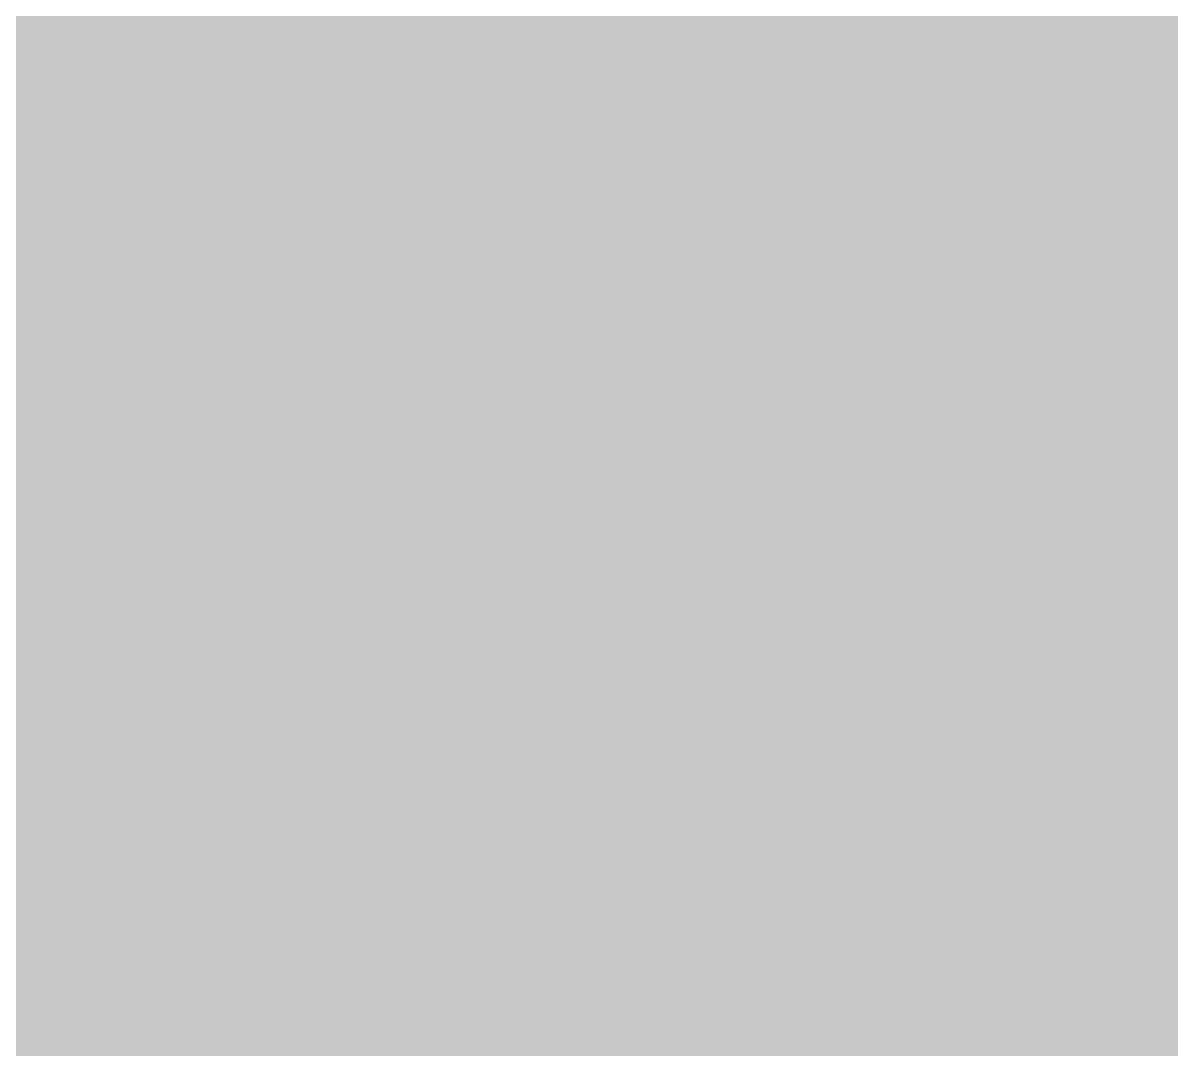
# Model space of a CAD drawing. Header units: inches. Extents: x 267136 to 306747, y 5028981 to 5062930.
# Drawn here: x 300818 to 303540, y 5054196 to 5056629 of the extents above; entities that cross this region are included whole.
import ezdxf

# ---------------------------------------------------------------- set-up
doc = ezdxf.new("R2010")
doc.units = ezdxf.units.IN
doc.header["$MEASUREMENT"] = 0

msp = doc.modelspace()

# ---------------------------------------------------------------- hatches: boundary and pattern name
for points in [[(300902.66, 5056332.367), (300837.704, 5056332.408), (300772.749, 5056332.45), (300707.793, 5056332.492), (300642.837, 5056332.535), (300577.882, 5056332.579), (300512.926, 5056332.623), (300447.97, 5056332.668), (300415.493, 5056332.69), (300415.541, 5056402.149), (300415.736, 5056679.982), (300448.212, 5056679.96), (300513.165, 5056679.915), (300578.116, 5056679.87), (300643.068, 5056679.827), (300708.021, 5056679.784), (300837.925, 5056679.7), (300902.876, 5056679.659), (300902.819, 5056587.048), (300902.703, 5056401.826), (300902.66, 5056332.367)], [(301389.828, 5056332.083), (301357.35, 5056332.101), (301292.394, 5056332.137), (301162.482, 5056332.211), (301097.527, 5056332.249), (301032.571, 5056332.288), (300967.616, 5056332.327), (300902.66, 5056332.367), (300902.703, 5056401.826), (300902.819, 5056587.048), (300902.876, 5056679.659), (300967.829, 5056679.619), (301032.781, 5056679.579), (301162.685, 5056679.503), (301227.637, 5056679.465), (301357.541, 5056679.393), (301390.017, 5056679.374), (301389.966, 5056586.763), (301389.916, 5056494.152), (301389.865, 5056401.541), (301389.828, 5056332.083)], [(301876.995, 5056331.836), (301812.04, 5056331.866), (301747.083, 5056331.897), (301682.128, 5056331.93), (301617.172, 5056331.963), (301552.217, 5056331.996), (301487.261, 5056332.03), (301422.305, 5056332.065), (301389.828, 5056332.083), (301389.865, 5056401.541), (301389.916, 5056494.152), (301389.966, 5056586.763), (301390.017, 5056679.374), (301422.493, 5056679.356), (301617.349, 5056679.254), (301682.301, 5056679.222), (301747.253, 5056679.189), (301812.206, 5056679.158), (301877.158, 5056679.127), (301877.114, 5056586.517), (301877.071, 5056493.905), (301877.027, 5056401.294), (301876.995, 5056331.836)], [(302364.163, 5056331.627), (302331.685, 5056331.64), (302266.729, 5056331.665), (302201.773, 5056331.692), (302136.818, 5056331.72), (302071.862, 5056331.747), (302006.906, 5056331.776), (301941.951, 5056331.806), (301876.995, 5056331.836), (301877.027, 5056401.294), (301877.071, 5056493.905), (301877.114, 5056586.517), (301877.158, 5056679.127), (301942.109, 5056679.098), (302007.062, 5056679.067), (302136.966, 5056679.011), (302201.918, 5056678.983), (302364.298, 5056678.918), (302364.262, 5056586.308), (302364.226, 5056493.696), (302364.189, 5056401.085), (302364.163, 5056331.627)], [(302851.33, 5056331.456), (302786.375, 5056331.477), (302721.418, 5056331.497), (302656.463, 5056331.52), (302591.507, 5056331.542), (302526.552, 5056331.565), (302461.596, 5056331.59), (302396.64, 5056331.614), (302364.163, 5056331.627), (302364.189, 5056401.085), (302364.226, 5056493.696), (302364.262, 5056586.308), (302364.298, 5056678.918), (302396.774, 5056678.905), (302526.678, 5056678.857), (302591.63, 5056678.834), (302656.582, 5056678.812), (302721.534, 5056678.789), (302851.438, 5056678.747), (302851.41, 5056586.136), (302851.38, 5056493.525), (302851.352, 5056400.914), (302851.33, 5056331.456)], [(303338.498, 5056331.322), (303306.02, 5056331.33), (303241.064, 5056331.347), (303176.108, 5056331.362), (303111.153, 5056331.38), (303046.197, 5056331.397), (302981.241, 5056331.416), (302916.286, 5056331.436), (302851.33, 5056331.456), (302851.352, 5056400.914), (302851.38, 5056493.525), (302851.41, 5056586.136), (302851.438, 5056678.747), (302916.391, 5056678.728), (302981.342, 5056678.708), (303046.294, 5056678.689), (303111.247, 5056678.672), (303176.199, 5056678.654), (303338.579, 5056678.614), (303338.557, 5056586.003), (303338.536, 5056493.392), (303338.514, 5056400.781), (303338.498, 5056331.322)], [(303825.665, 5056331.228), (303760.709, 5056331.238), (303695.753, 5056331.249), (303630.798, 5056331.261), (303565.842, 5056331.273), (303500.887, 5056331.287), (303370.975, 5056331.315), (303338.498, 5056331.322), (303338.514, 5056400.781), (303338.536, 5056493.392), (303338.557, 5056586.003), (303338.579, 5056678.614), (303371.055, 5056678.606), (303436.007, 5056678.593), (303500.959, 5056678.578), (303565.911, 5056678.565), (303695.815, 5056678.541), (303760.767, 5056678.53), (303825.719, 5056678.52), (303825.705, 5056585.908), (303825.69, 5056493.297), (303825.676, 5056400.686), (303825.665, 5056331.228)], [(300902.443, 5055985.076), (300837.484, 5055985.117), (300772.525, 5055985.158), (300707.565, 5055985.201), (300577.647, 5055985.287), (300512.687, 5055985.331), (300447.729, 5055985.376), (300415.249, 5055985.399), (300415.281, 5056031.705), (300415.346, 5056124.315), (300415.411, 5056216.927), (300415.476, 5056309.538), (300415.493, 5056332.69), (300447.97, 5056332.668), (300512.926, 5056332.623), (300577.882, 5056332.579), (300642.837, 5056332.535), (300707.793, 5056332.492), (300772.749, 5056332.45), (300837.704, 5056332.408), (300902.66, 5056332.367), (300902.646, 5056309.215), (300902.472, 5056031.382), (300902.443, 5055985.076)], [(301389.638, 5055984.791), (301357.158, 5055984.809), (301292.199, 5055984.845), (301227.24, 5055984.882), (301162.28, 5055984.919), (301097.321, 5055984.958), (301032.362, 5055984.996), (300967.402, 5055985.036), (300902.443, 5055985.076), (300902.472, 5056031.382), (300902.646, 5056309.215), (300902.66, 5056332.367), (300967.616, 5056332.327), (301032.571, 5056332.288), (301097.527, 5056332.249), (301162.482, 5056332.211), (301292.394, 5056332.137), (301389.828, 5056332.083), (301389.815, 5056308.93), (301389.764, 5056216.318), (301389.714, 5056123.708), (301389.663, 5056031.097), (301389.638, 5055984.791)], [(301876.833, 5055984.544), (301811.873, 5055984.575), (301746.914, 5055984.606), (301681.955, 5055984.639), (301616.995, 5055984.671), (301552.036, 5055984.705), (301487.077, 5055984.738), (301422.118, 5055984.773), (301389.638, 5055984.791), (301389.663, 5056031.097), (301389.714, 5056123.708), (301389.764, 5056216.318), (301389.815, 5056308.93), (301389.828, 5056332.083), (301422.305, 5056332.065), (301487.261, 5056332.03), (301552.217, 5056331.996), (301617.172, 5056331.963), (301682.128, 5056331.93), (301747.083, 5056331.897), (301812.04, 5056331.866), (301876.995, 5056331.836), (301876.984, 5056308.683), (301876.941, 5056216.072), (301876.897, 5056123.461), (301876.854, 5056030.85), (301876.833, 5055984.544)], [(302364.027, 5055984.335), (302331.547, 5055984.348), (302201.629, 5055984.4), (302136.669, 5055984.428), (302006.751, 5055984.484), (301876.833, 5055984.544), (301876.854, 5056030.85), (301876.897, 5056123.461), (301876.941, 5056216.072), (301876.984, 5056308.683), (301876.995, 5056331.836), (301941.951, 5056331.806), (302006.906, 5056331.776), (302071.862, 5056331.747), (302136.818, 5056331.72), (302201.773, 5056331.692), (302266.729, 5056331.665), (302331.685, 5056331.64), (302364.163, 5056331.627), (302364.153, 5056308.474), (302364.045, 5056030.641), (302364.027, 5055984.335)], [(302851.222, 5055984.164), (302786.262, 5055984.185), (302721.303, 5055984.206), (302656.344, 5055984.228), (302591.385, 5055984.251), (302526.425, 5055984.274), (302396.507, 5055984.322), (302364.027, 5055984.335), (302364.045, 5056030.641), (302364.153, 5056308.474), (302364.163, 5056331.627), (302396.64, 5056331.614), (302461.596, 5056331.59), (302526.552, 5056331.565), (302591.507, 5056331.542), (302656.463, 5056331.52), (302721.418, 5056331.497), (302786.375, 5056331.477), (302851.33, 5056331.456), (302851.323, 5056308.303), (302851.294, 5056215.691), (302851.265, 5056123.081), (302851.236, 5056030.47), (302851.222, 5055984.164)], [(303338.416, 5055984.031), (303305.937, 5055984.039), (303240.978, 5055984.055), (303176.018, 5055984.071), (303111.059, 5055984.089), (303046.1, 5055984.106), (302981.14, 5055984.125), (302916.181, 5055984.145), (302851.222, 5055984.164), (302851.236, 5056030.47), (302851.265, 5056123.081), (302851.294, 5056215.691), (302851.323, 5056308.303), (302851.33, 5056331.456), (302916.286, 5056331.436), (302981.241, 5056331.416), (303046.197, 5056331.397), (303111.153, 5056331.38), (303176.108, 5056331.362), (303241.064, 5056331.347), (303306.02, 5056331.33), (303338.498, 5056331.322), (303338.492, 5056308.17), (303338.47, 5056215.559), (303338.449, 5056122.947), (303338.427, 5056030.337), (303338.416, 5055984.031)], [(303825.611, 5055983.937), (303760.651, 5055983.946), (303565.774, 5055983.982), (303500.814, 5055983.995), (303370.896, 5055984.023), (303338.416, 5055984.031), (303338.427, 5056030.337), (303338.449, 5056122.947), (303338.47, 5056215.559), (303338.492, 5056308.17), (303338.498, 5056331.322), (303370.975, 5056331.315), (303500.887, 5056331.287), (303565.842, 5056331.273), (303630.798, 5056331.261), (303695.753, 5056331.249), (303760.709, 5056331.238), (303825.665, 5056331.228), (303825.662, 5056308.075), (303825.632, 5056122.853), (303825.618, 5056030.242), (303825.611, 5055983.937)], [(300902.227, 5055637.785), (300837.264, 5055637.826), (300772.301, 5055637.867), (300707.338, 5055637.909), (300642.375, 5055637.952), (300512.449, 5055638.04), (300447.486, 5055638.085), (300415.005, 5055638.107), (300415.021, 5055661.261), (300415.086, 5055753.872), (300415.151, 5055846.482), (300415.216, 5055939.094), (300415.249, 5055985.399), (300447.729, 5055985.376), (300512.687, 5055985.331), (300577.647, 5055985.287), (300707.565, 5055985.201), (300772.525, 5055985.158), (300902.443, 5055985.076), (300902.415, 5055938.771), (300902.356, 5055846.159), (300902.299, 5055753.549), (300902.241, 5055660.937), (300902.227, 5055637.785)], [(301389.448, 5055637.5), (301356.967, 5055637.518), (301292.004, 5055637.554), (301162.078, 5055637.628), (301097.115, 5055637.666), (301032.152, 5055637.705), (300967.189, 5055637.745), (300902.227, 5055637.785), (300902.241, 5055660.937), (300902.299, 5055753.549), (300902.356, 5055846.159), (300902.415, 5055938.771), (300902.443, 5055985.076), (300967.402, 5055985.036), (301032.362, 5055984.996), (301097.321, 5055984.958), (301162.28, 5055984.919), (301227.24, 5055984.882), (301292.199, 5055984.845), (301357.158, 5055984.809), (301389.638, 5055984.791), (301389.613, 5055938.485), (301389.562, 5055845.875), (301389.511, 5055753.264), (301389.461, 5055660.652), (301389.448, 5055637.5)], [(301876.67, 5055637.253), (301811.707, 5055637.283), (301681.781, 5055637.347), (301551.855, 5055637.413), (301486.893, 5055637.447), (301421.93, 5055637.482), (301389.448, 5055637.5), (301389.461, 5055660.652), (301389.511, 5055753.264), (301389.562, 5055845.875), (301389.613, 5055938.485), (301389.638, 5055984.791), (301422.118, 5055984.773), (301487.077, 5055984.738), (301552.036, 5055984.705), (301616.995, 5055984.671), (301681.955, 5055984.639), (301746.914, 5055984.606), (301811.873, 5055984.575), (301876.833, 5055984.544), (301876.811, 5055938.238), (301876.768, 5055845.628), (301876.724, 5055753.017), (301876.681, 5055660.405), (301876.67, 5055637.253)], [(302363.892, 5055637.044), (302331.41, 5055637.057), (302201.484, 5055637.109), (302136.521, 5055637.137), (302071.559, 5055637.165), (302006.596, 5055637.193), (301876.67, 5055637.253), (301876.681, 5055660.405), (301876.724, 5055753.017), (301876.768, 5055845.628), (301876.811, 5055938.238), (301876.833, 5055984.544), (302006.751, 5055984.484), (302136.669, 5055984.428), (302201.629, 5055984.4), (302331.547, 5055984.348), (302364.027, 5055984.335), (302364.009, 5055938.029), (302363.973, 5055845.419), (302363.937, 5055752.808), (302363.901, 5055660.196), (302363.892, 5055637.044)], [(302851.113, 5055636.873), (302786.15, 5055636.894), (302721.187, 5055636.915), (302656.225, 5055636.937), (302591.262, 5055636.959), (302526.299, 5055636.982), (302461.336, 5055637.007), (302396.373, 5055637.031), (302363.892, 5055637.044), (302363.901, 5055660.196), (302363.937, 5055752.808), (302363.973, 5055845.419), (302364.009, 5055938.029), (302364.027, 5055984.335), (302396.507, 5055984.322), (302526.425, 5055984.274), (302591.385, 5055984.251), (302656.344, 5055984.228), (302721.303, 5055984.206), (302786.262, 5055984.185), (302851.222, 5055984.164), (302851.207, 5055937.858), (302851.178, 5055845.248), (302851.149, 5055752.637), (302851.121, 5055660.025), (302851.113, 5055636.873)], [(303338.335, 5055636.74), (303305.854, 5055636.748), (303175.928, 5055636.78), (303110.965, 5055636.797), (303046.002, 5055636.815), (302916.076, 5055636.853), (302851.113, 5055636.873), (302851.121, 5055660.025), (302851.149, 5055752.637), (302851.178, 5055845.248), (302851.207, 5055937.858), (302851.222, 5055984.164), (302916.181, 5055984.145), (302981.14, 5055984.125), (303046.1, 5055984.106), (303111.059, 5055984.089), (303176.018, 5055984.071), (303240.978, 5055984.055), (303305.937, 5055984.039), (303338.416, 5055984.031), (303338.405, 5055937.726), (303338.384, 5055845.114), (303338.362, 5055752.504), (303338.34, 5055659.893), (303338.335, 5055636.74)], [(303825.557, 5055636.645), (303760.594, 5055636.655), (303630.668, 5055636.679), (303565.705, 5055636.69), (303370.816, 5055636.732), (303338.335, 5055636.74), (303338.34, 5055659.893), (303338.362, 5055752.504), (303338.384, 5055845.114), (303338.405, 5055937.726), (303338.416, 5055984.031), (303370.896, 5055984.023), (303500.814, 5055983.995), (303565.774, 5055983.982), (303760.651, 5055983.946), (303825.611, 5055983.937), (303825.604, 5055937.631), (303825.589, 5055845.02), (303825.575, 5055752.408), (303825.56, 5055659.798), (303825.557, 5055636.645)], [(300902.01, 5055290.494), (300837.043, 5055290.535), (300772.077, 5055290.576), (300707.11, 5055290.618), (300642.144, 5055290.661), (300577.177, 5055290.705), (300512.211, 5055290.749), (300447.245, 5055290.794), (300414.761, 5055290.817), (300414.891, 5055476.039), (300414.956, 5055568.649), (300415.005, 5055638.107), (300447.486, 5055638.085), (300512.449, 5055638.04), (300642.375, 5055637.952), (300707.338, 5055637.909), (300772.301, 5055637.867), (300902.227, 5055637.785), (300902.183, 5055568.326), (300902.125, 5055475.716), (300902.068, 5055383.104), (300902.01, 5055290.494)], [(301389.259, 5055290.209), (301356.775, 5055290.227), (301291.809, 5055290.263), (301226.842, 5055290.299), (301161.876, 5055290.337), (301096.909, 5055290.375), (301031.943, 5055290.414), (300966.977, 5055290.454), (300902.01, 5055290.494), (300902.068, 5055383.104), (300902.125, 5055475.716), (300902.183, 5055568.326), (300902.227, 5055637.785), (300967.189, 5055637.745), (301032.152, 5055637.705), (301097.115, 5055637.666), (301162.078, 5055637.628), (301292.004, 5055637.554), (301356.967, 5055637.518), (301389.448, 5055637.5), (301389.41, 5055568.042), (301389.36, 5055475.431), (301389.309, 5055382.82), (301389.259, 5055290.209)], [(301876.507, 5055289.962), (301811.541, 5055289.993), (301746.574, 5055290.024), (301681.608, 5055290.056), (301616.642, 5055290.089), (301551.675, 5055290.122), (301486.708, 5055290.156), (301421.742, 5055290.191), (301389.259, 5055290.209), (301389.309, 5055382.82), (301389.36, 5055475.431), (301389.41, 5055568.042), (301389.448, 5055637.5), (301421.93, 5055637.482), (301486.893, 5055637.447), (301551.855, 5055637.413), (301681.781, 5055637.347), (301811.707, 5055637.283), (301876.67, 5055637.253), (301876.637, 5055567.795), (301876.551, 5055382.573), (301876.507, 5055289.962)], [(302363.756, 5055289.753), (302331.273, 5055289.766), (302266.307, 5055289.792), (302201.34, 5055289.818), (302136.374, 5055289.846), (302006.44, 5055289.902), (301941.474, 5055289.932), (301876.507, 5055289.962), (301876.551, 5055382.573), (301876.637, 5055567.795), (301876.67, 5055637.253), (302006.596, 5055637.193), (302071.559, 5055637.165), (302136.521, 5055637.137), (302201.484, 5055637.109), (302331.41, 5055637.057), (302363.892, 5055637.044), (302363.865, 5055567.586), (302363.829, 5055474.975), (302363.792, 5055382.364), (302363.756, 5055289.753)], [(302851.005, 5055289.582), (302786.039, 5055289.603), (302721.072, 5055289.624), (302656.105, 5055289.646), (302591.139, 5055289.668), (302526.172, 5055289.691), (302461.206, 5055289.715), (302396.239, 5055289.74), (302363.756, 5055289.753), (302363.792, 5055382.364), (302363.829, 5055474.975), (302363.865, 5055567.586), (302363.892, 5055637.044), (302396.373, 5055637.031), (302461.336, 5055637.007), (302526.299, 5055636.982), (302591.262, 5055636.959), (302656.225, 5055636.937), (302721.187, 5055636.915), (302851.113, 5055636.873), (302851.092, 5055567.415), (302851.062, 5055474.804), (302851.034, 5055382.193), (302851.005, 5055289.582)], [(303338.254, 5055289.449), (303305.771, 5055289.457), (303240.804, 5055289.472), (303175.837, 5055289.489), (303110.871, 5055289.506), (303045.904, 5055289.524), (302980.938, 5055289.542), (302915.972, 5055289.562), (302851.005, 5055289.582), (302851.034, 5055382.193), (302851.062, 5055474.804), (302851.092, 5055567.415), (302851.113, 5055636.873), (302916.076, 5055636.853), (303046.002, 5055636.815), (303110.965, 5055636.797), (303175.928, 5055636.78), (303305.854, 5055636.748), (303338.335, 5055636.74), (303338.319, 5055567.281), (303338.297, 5055474.671), (303338.275, 5055382.06), (303338.254, 5055289.449)], [(303825.502, 5055289.354), (303760.536, 5055289.364), (303695.569, 5055289.375), (303630.603, 5055289.387), (303565.636, 5055289.4), (303500.67, 5055289.413), (303435.704, 5055289.427), (303370.737, 5055289.441), (303338.254, 5055289.449), (303338.275, 5055382.06), (303338.297, 5055474.671), (303338.319, 5055567.281), (303338.335, 5055636.74), (303370.816, 5055636.732), (303565.705, 5055636.69), (303630.668, 5055636.679), (303760.594, 5055636.655), (303825.557, 5055636.645), (303825.546, 5055567.187), (303825.531, 5055474.576), (303825.517, 5055381.965), (303825.502, 5055289.354)], [(300901.793, 5054943.203), (300836.823, 5054943.244), (300771.853, 5054943.285), (300641.913, 5054943.371), (300576.943, 5054943.414), (300511.973, 5054943.458), (300447.002, 5054943.503), (300414.518, 5054943.526), (300414.566, 5055012.984), (300414.761, 5055290.817), (300447.245, 5055290.794), (300512.211, 5055290.749), (300577.177, 5055290.705), (300642.144, 5055290.661), (300707.11, 5055290.618), (300772.077, 5055290.576), (300837.043, 5055290.535), (300902.01, 5055290.494), (300901.952, 5055197.883), (300901.895, 5055105.272), (300901.836, 5055012.661), (300901.793, 5054943.203)], [(301389.069, 5054942.918), (301356.584, 5054942.936), (301291.614, 5054942.972), (301161.674, 5054943.046), (301096.704, 5054943.084), (301031.733, 5054943.123), (300901.793, 5054943.203), (300901.836, 5055012.661), (300901.895, 5055105.272), (300901.952, 5055197.883), (300902.01, 5055290.494), (300966.977, 5055290.454), (301031.943, 5055290.414), (301096.909, 5055290.375), (301161.876, 5055290.337), (301226.842, 5055290.299), (301291.809, 5055290.263), (301356.775, 5055290.227), (301389.259, 5055290.209), (301389.208, 5055197.598), (301389.158, 5055104.987), (301389.107, 5055012.376), (301389.069, 5054942.918)], [(301876.345, 5054942.671), (301811.375, 5054942.702), (301746.405, 5054942.733), (301681.435, 5054942.765), (301616.464, 5054942.798), (301551.494, 5054942.832), (301486.524, 5054942.865), (301421.554, 5054942.9), (301389.069, 5054942.918), (301389.107, 5055012.376), (301389.158, 5055104.987), (301389.208, 5055197.598), (301389.259, 5055290.209), (301421.742, 5055290.191), (301486.708, 5055290.156), (301551.675, 5055290.122), (301616.642, 5055290.089), (301681.608, 5055290.056), (301746.574, 5055290.024), (301811.541, 5055289.993), (301876.507, 5055289.962), (301876.421, 5055104.74), (301876.377, 5055012.129), (301876.345, 5054942.671)], [(302363.621, 5054942.462), (302331.136, 5054942.475), (302266.166, 5054942.5), (302201.195, 5054942.527), (302136.226, 5054942.555), (302071.255, 5054942.583), (302006.285, 5054942.611), (301876.345, 5054942.671), (301876.377, 5055012.129), (301876.421, 5055104.74), (301876.507, 5055289.962), (301941.474, 5055289.932), (302006.44, 5055289.902), (302136.374, 5055289.846), (302201.34, 5055289.818), (302266.307, 5055289.792), (302363.756, 5055289.753), (302363.648, 5055011.92), (302363.621, 5054942.462)], [(302850.896, 5054942.291), (302785.926, 5054942.312), (302720.957, 5054942.333), (302655.986, 5054942.354), (302591.016, 5054942.377), (302461.076, 5054942.425), (302396.106, 5054942.449), (302363.621, 5054942.462), (302363.648, 5055011.92), (302363.756, 5055289.753), (302396.239, 5055289.74), (302461.206, 5055289.715), (302526.172, 5055289.691), (302591.139, 5055289.668), (302656.105, 5055289.646), (302721.072, 5055289.624), (302786.039, 5055289.603), (302851.005, 5055289.582), (302850.947, 5055104.36), (302850.918, 5055011.749), (302850.896, 5054942.291)], [(303338.172, 5054942.158), (303305.687, 5054942.166), (303175.747, 5054942.198), (303110.777, 5054942.215), (302980.837, 5054942.251), (302915.867, 5054942.271), (302850.896, 5054942.291), (302850.918, 5055011.749), (302850.976, 5055196.971), (302851.005, 5055289.582), (302915.972, 5055289.562), (302980.938, 5055289.542), (303045.904, 5055289.524), (303110.871, 5055289.506), (303175.837, 5055289.489), (303240.804, 5055289.472), (303305.771, 5055289.457), (303338.254, 5055289.449), (303338.21, 5055104.227), (303338.188, 5055011.616), (303338.172, 5054942.158)], [(303825.448, 5054942.063), (303760.478, 5054942.073), (303695.508, 5054942.084), (303630.538, 5054942.096), (303500.598, 5054942.122), (303435.627, 5054942.136), (303370.658, 5054942.15), (303338.172, 5054942.158), (303338.188, 5055011.616), (303338.232, 5055196.838), (303338.254, 5055289.449), (303370.737, 5055289.441), (303435.704, 5055289.427), (303500.67, 5055289.413), (303565.636, 5055289.4), (303630.603, 5055289.387), (303695.569, 5055289.375), (303760.536, 5055289.364), (303825.502, 5055289.354), (303825.474, 5055104.132), (303825.459, 5055011.521), (303825.448, 5054942.063)], [(300901.577, 5054595.912), (300836.603, 5054595.953), (300706.655, 5054596.037), (300641.682, 5054596.08), (300576.708, 5054596.123), (300511.734, 5054596.167), (300446.761, 5054596.212), (300414.273, 5054596.235), (300414.306, 5054642.541), (300414.371, 5054735.151), (300414.501, 5054920.373), (300414.518, 5054943.526), (300447.002, 5054943.503), (300511.973, 5054943.458), (300576.943, 5054943.414), (300706.883, 5054943.328), (300771.853, 5054943.285), (300901.793, 5054943.203), (300901.779, 5054920.05), (300901.721, 5054827.439), (300901.663, 5054734.829), (300901.605, 5054642.218), (300901.577, 5054595.912)], [(301388.879, 5054595.627), (301356.393, 5054595.645), (301291.419, 5054595.681), (301226.445, 5054595.718), (301161.472, 5054595.755), (301096.498, 5054595.793), (301031.524, 5054595.833), (300966.55, 5054595.872), (300901.577, 5054595.912), (300901.605, 5054642.218), (300901.663, 5054734.829), (300901.721, 5054827.439), (300901.779, 5054920.05), (300901.793, 5054943.203), (301031.733, 5054943.123), (301096.704, 5054943.084), (301161.674, 5054943.046), (301291.614, 5054942.972), (301389.069, 5054942.918), (301389.057, 5054919.765), (301389.006, 5054827.154), (301388.956, 5054734.543), (301388.905, 5054641.933), (301388.879, 5054595.627)], [(301876.183, 5054595.38), (301811.208, 5054595.411), (301746.235, 5054595.442), (301681.261, 5054595.475), (301616.288, 5054595.507), (301421.366, 5054595.609), (301388.879, 5054595.627), (301388.905, 5054641.933), (301388.956, 5054734.543), (301389.006, 5054827.154), (301389.057, 5054919.765), (301389.069, 5054942.918), (301421.554, 5054942.9), (301486.524, 5054942.865), (301551.494, 5054942.832), (301616.464, 5054942.798), (301681.435, 5054942.765), (301746.405, 5054942.733), (301876.345, 5054942.671), (301876.334, 5054919.518), (301876.248, 5054734.296), (301876.204, 5054641.686), (301876.183, 5054595.38)], [(302363.485, 5054595.171), (302330.999, 5054595.184), (302266.025, 5054595.21), (302136.077, 5054595.264), (302071.104, 5054595.292), (301941.156, 5054595.35), (301876.183, 5054595.38), (301876.204, 5054641.686), (301876.248, 5054734.296), (301876.334, 5054919.518), (301876.345, 5054942.671), (302006.285, 5054942.611), (302071.255, 5054942.583), (302136.226, 5054942.555), (302201.195, 5054942.527), (302266.166, 5054942.5), (302331.136, 5054942.475), (302363.621, 5054942.462), (302363.612, 5054919.309), (302363.54, 5054734.087), (302363.503, 5054641.477), (302363.485, 5054595.171)], [(302850.788, 5054595), (302785.814, 5054595.021), (302720.841, 5054595.042), (302655.867, 5054595.064), (302590.894, 5054595.086), (302525.919, 5054595.11), (302460.946, 5054595.134), (302395.972, 5054595.159), (302363.485, 5054595.171), (302363.503, 5054641.477), (302363.54, 5054734.087), (302363.612, 5054919.309), (302363.621, 5054942.462), (302396.106, 5054942.449), (302526.046, 5054942.401), (302591.016, 5054942.377), (302655.986, 5054942.354), (302720.957, 5054942.333), (302785.926, 5054942.312), (302850.896, 5054942.291), (302850.889, 5054919.138), (302850.86, 5054826.527), (302850.832, 5054733.917), (302850.803, 5054641.306), (302850.788, 5054595)], [(303338.091, 5054594.867), (303305.604, 5054594.875), (303240.631, 5054594.891), (303175.657, 5054594.907), (303110.683, 5054594.924), (303045.709, 5054594.942), (302980.736, 5054594.961), (302915.762, 5054594.98), (302850.788, 5054595), (302850.803, 5054641.306), (302850.832, 5054733.917), (302850.86, 5054826.527), (302850.889, 5054919.138), (302850.896, 5054942.291), (302915.867, 5054942.271), (302980.837, 5054942.251), (303110.777, 5054942.215), (303175.747, 5054942.198), (303305.687, 5054942.166), (303338.172, 5054942.158), (303338.167, 5054919.005), (303338.146, 5054826.395), (303338.124, 5054733.783), (303338.102, 5054641.172), (303338.091, 5054594.867)], [(303825.394, 5054594.772), (303760.42, 5054594.783), (303695.447, 5054594.794), (303565.499, 5054594.818), (303500.525, 5054594.831), (303435.552, 5054594.845), (303370.578, 5054594.86), (303338.091, 5054594.867), (303338.102, 5054641.172), (303338.124, 5054733.783), (303338.146, 5054826.395), (303338.167, 5054919.005), (303338.172, 5054942.158), (303370.658, 5054942.15), (303435.627, 5054942.136), (303500.598, 5054942.122), (303630.538, 5054942.096), (303695.508, 5054942.084), (303760.478, 5054942.073), (303825.448, 5054942.063), (303825.445, 5054918.91), (303825.43, 5054826.299), (303825.416, 5054733.688), (303825.401, 5054641.078), (303825.394, 5054594.772)], [(300901.36, 5054248.622), (300836.383, 5054248.663), (300771.405, 5054248.704), (300706.428, 5054248.746), (300641.451, 5054248.789), (300576.473, 5054248.833), (300511.496, 5054248.877), (300446.519, 5054248.922), (300414.03, 5054248.945), (300414.046, 5054272.097), (300414.241, 5054549.93), (300414.273, 5054596.235), (300446.761, 5054596.212), (300511.734, 5054596.167), (300576.708, 5054596.123), (300641.682, 5054596.08), (300706.655, 5054596.037), (300836.603, 5054595.953), (300901.577, 5054595.912), (300901.548, 5054549.607), (300901.432, 5054364.385), (300901.375, 5054271.774), (300901.36, 5054248.622)], [(301388.69, 5054248.336), (301356.201, 5054248.354), (301291.224, 5054248.391), (301226.247, 5054248.427), (301161.269, 5054248.465), (301096.292, 5054248.503), (301031.314, 5054248.542), (300901.36, 5054248.622), (300901.375, 5054271.774), (300901.432, 5054364.385), (300901.548, 5054549.607), (300901.577, 5054595.912), (300966.55, 5054595.872), (301031.524, 5054595.833), (301096.498, 5054595.793), (301161.472, 5054595.755), (301226.445, 5054595.718), (301291.419, 5054595.681), (301356.393, 5054595.645), (301388.879, 5054595.627), (301388.854, 5054549.322), (301388.804, 5054456.711), (301388.753, 5054364.1), (301388.703, 5054271.489), (301388.69, 5054248.336)], [(301876.02, 5054248.09), (301811.042, 5054248.121), (301746.065, 5054248.152), (301681.088, 5054248.184), (301616.111, 5054248.217), (301551.133, 5054248.25), (301486.156, 5054248.284), (301421.179, 5054248.319), (301388.69, 5054248.336), (301388.703, 5054271.489), (301388.753, 5054364.1), (301388.804, 5054456.711), (301388.854, 5054549.322), (301388.879, 5054595.627), (301421.366, 5054595.609), (301616.288, 5054595.507), (301681.261, 5054595.475), (301746.235, 5054595.442), (301811.208, 5054595.411), (301876.183, 5054595.38), (301876.161, 5054549.075), (301876.118, 5054456.464), (301876.074, 5054363.853), (301876.031, 5054271.242), (301876.02, 5054248.09)], [(302363.35, 5054247.881), (302330.861, 5054247.894), (302265.884, 5054247.919), (302200.907, 5054247.946), (302135.929, 5054247.974), (302070.952, 5054248.001), (302005.975, 5054248.03), (301940.997, 5054248.06), (301876.02, 5054248.09), (301876.031, 5054271.242), (301876.074, 5054363.853), (301876.118, 5054456.464), (301876.161, 5054549.075), (301876.183, 5054595.38), (301941.156, 5054595.35), (302071.104, 5054595.292), (302136.077, 5054595.264), (302266.025, 5054595.21), (302330.999, 5054595.184), (302363.485, 5054595.171), (302363.467, 5054548.866), (302363.359, 5054271.033), (302363.35, 5054247.881)], [(302850.68, 5054247.709), (302785.703, 5054247.73), (302720.725, 5054247.751), (302655.748, 5054247.773), (302590.771, 5054247.796), (302525.793, 5054247.819), (302460.816, 5054247.843), (302395.839, 5054247.868), (302363.35, 5054247.881), (302363.359, 5054271.033), (302363.467, 5054548.866), (302363.485, 5054595.171), (302395.972, 5054595.159), (302460.946, 5054595.134), (302525.919, 5054595.11), (302590.894, 5054595.086), (302655.867, 5054595.064), (302720.841, 5054595.042), (302785.814, 5054595.021), (302850.788, 5054595), (302850.774, 5054548.695), (302850.716, 5054363.473), (302850.687, 5054270.862), (302850.68, 5054247.709)], [(303338.01, 5054247.577), (303305.521, 5054247.584), (303240.544, 5054247.6), (303175.566, 5054247.617), (303110.589, 5054247.634), (302980.635, 5054247.67), (302915.657, 5054247.69), (302850.68, 5054247.709), (302850.687, 5054270.862), (302850.745, 5054456.084), (302850.774, 5054548.695), (302850.788, 5054595), (302915.762, 5054594.98), (302980.736, 5054594.961), (303045.709, 5054594.942), (303110.683, 5054594.924), (303175.657, 5054594.907), (303240.631, 5054594.891), (303305.604, 5054594.875), (303338.091, 5054594.867), (303338.081, 5054548.562), (303338.037, 5054363.34), (303338.016, 5054270.729), (303338.01, 5054247.577)], [(303825.34, 5054247.481), (303760.363, 5054247.492), (303695.385, 5054247.503), (303565.431, 5054247.527), (303500.453, 5054247.541), (303370.499, 5054247.569), (303338.01, 5054247.577), (303338.016, 5054270.729), (303338.037, 5054363.34), (303338.081, 5054548.562), (303338.091, 5054594.867), (303370.578, 5054594.86), (303435.552, 5054594.845), (303500.525, 5054594.831), (303565.499, 5054594.818), (303695.447, 5054594.794), (303760.42, 5054594.783), (303825.394, 5054594.772), (303825.387, 5054548.467), (303825.373, 5054455.856), (303825.358, 5054363.245), (303825.344, 5054270.634), (303825.34, 5054247.481)], [(300901.144, 5053901.331), (300836.163, 5053901.372), (300706.201, 5053901.456), (300576.239, 5053901.542), (300511.258, 5053901.586), (300446.277, 5053901.631), (300413.786, 5053901.654), (300413.916, 5054086.876), (300413.981, 5054179.486), (300414.03, 5054248.945), (300446.519, 5054248.922), (300511.496, 5054248.877), (300576.473, 5054248.833), (300641.451, 5054248.789), (300706.428, 5054248.746), (300771.405, 5054248.704), (300836.383, 5054248.663), (300901.36, 5054248.622), (300901.316, 5054179.164), (300901.259, 5054086.553), (300901.201, 5053993.942), (300901.144, 5053901.331)], [(301388.5, 5053901.046), (301356.01, 5053901.064), (301291.029, 5053901.1), (301161.067, 5053901.174), (301096.086, 5053901.213), (301031.105, 5053901.251), (300966.124, 5053901.291), (300901.144, 5053901.331), (300901.201, 5053993.942), (300901.259, 5054086.553), (300901.316, 5054179.164), (300901.36, 5054248.622), (301031.314, 5054248.542), (301096.292, 5054248.503), (301161.269, 5054248.465), (301226.247, 5054248.427), (301291.224, 5054248.391), (301356.201, 5054248.354), (301388.69, 5054248.336), (301388.652, 5054178.878), (301388.602, 5054086.268), (301388.5, 5053901.046)], [(301875.857, 5053900.799), (301810.876, 5053900.83), (301745.896, 5053900.861), (301680.915, 5053900.894), (301615.934, 5053900.926), (301485.972, 5053900.994), (301420.991, 5053901.029), (301388.5, 5053901.046), (301388.602, 5054086.268), (301388.652, 5054178.878), (301388.69, 5054248.336), (301421.179, 5054248.319), (301486.156, 5054248.284), (301551.133, 5054248.25), (301616.111, 5054248.217), (301681.088, 5054248.184), (301746.065, 5054248.152), (301811.042, 5054248.121), (301876.02, 5054248.09), (301875.987, 5054178.631), (301875.944, 5054086.021), (301875.901, 5053993.41), (301875.857, 5053900.799)], [(302363.214, 5053900.59), (302330.724, 5053900.603), (302265.743, 5053900.629), (302135.781, 5053900.683), (302070.8, 5053900.711), (301940.838, 5053900.769), (301875.857, 5053900.799), (301875.901, 5053993.41), (301875.944, 5054086.021), (301875.987, 5054178.631), (301876.02, 5054248.09), (301940.997, 5054248.06), (302005.975, 5054248.03), (302070.952, 5054248.001), (302135.929, 5054247.974), (302200.907, 5054247.946), (302265.884, 5054247.919), (302330.861, 5054247.894), (302363.35, 5054247.881), (302363.323, 5054178.422), (302363.287, 5054085.812), (302363.25, 5053993.201), (302363.214, 5053900.59)], [(302850.572, 5053900.419), (302785.591, 5053900.44), (302720.61, 5053900.461), (302655.629, 5053900.483), (302525.667, 5053900.529), (302460.686, 5053900.553), (302395.705, 5053900.578), (302363.214, 5053900.59), (302363.25, 5053993.201), (302363.287, 5054085.812), (302363.323, 5054178.422), (302363.35, 5054247.881), (302395.839, 5054247.868), (302460.816, 5054247.843), (302525.793, 5054247.819), (302590.771, 5054247.796), (302655.748, 5054247.773), (302720.725, 5054247.751), (302785.703, 5054247.73), (302850.68, 5054247.709), (302850.658, 5054178.251), (302850.629, 5054085.641), (302850.601, 5053993.03), (302850.572, 5053900.419)], [(303337.929, 5053900.286), (303305.438, 5053900.294), (303240.458, 5053900.31), (303175.477, 5053900.326), (303110.496, 5053900.344), (303045.515, 5053900.361), (302915.553, 5053900.399), (302850.572, 5053900.419), (302850.601, 5053993.03), (302850.629, 5054085.641), (302850.658, 5054178.251), (302850.68, 5054247.709), (302915.657, 5054247.69), (302980.635, 5054247.67), (303110.589, 5054247.634), (303175.566, 5054247.617), (303240.544, 5054247.6), (303305.521, 5054247.584), (303338.01, 5054247.577), (303337.994, 5054178.119), (303337.95, 5053992.897), (303337.929, 5053900.286)], [(303825.286, 5053900.191), (303760.305, 5053900.202), (303695.324, 5053900.213), (303565.362, 5053900.237), (303500.381, 5053900.25), (303435.4, 5053900.264), (303370.419, 5053900.279), (303337.929, 5053900.286), (303337.95, 5053992.897), (303337.994, 5054178.119), (303338.01, 5054247.577), (303370.499, 5054247.569), (303500.453, 5054247.541), (303565.431, 5054247.527), (303695.385, 5054247.503), (303760.363, 5054247.492), (303825.34, 5054247.481), (303825.329, 5054178.023), (303825.315, 5054085.413), (303825.3, 5053992.802), (303825.286, 5053900.191)]]:
    msp.add_hatch(color=256).paths.add_polyline_path(points, flags=0)

doc.saveas('drawing.dxf')
